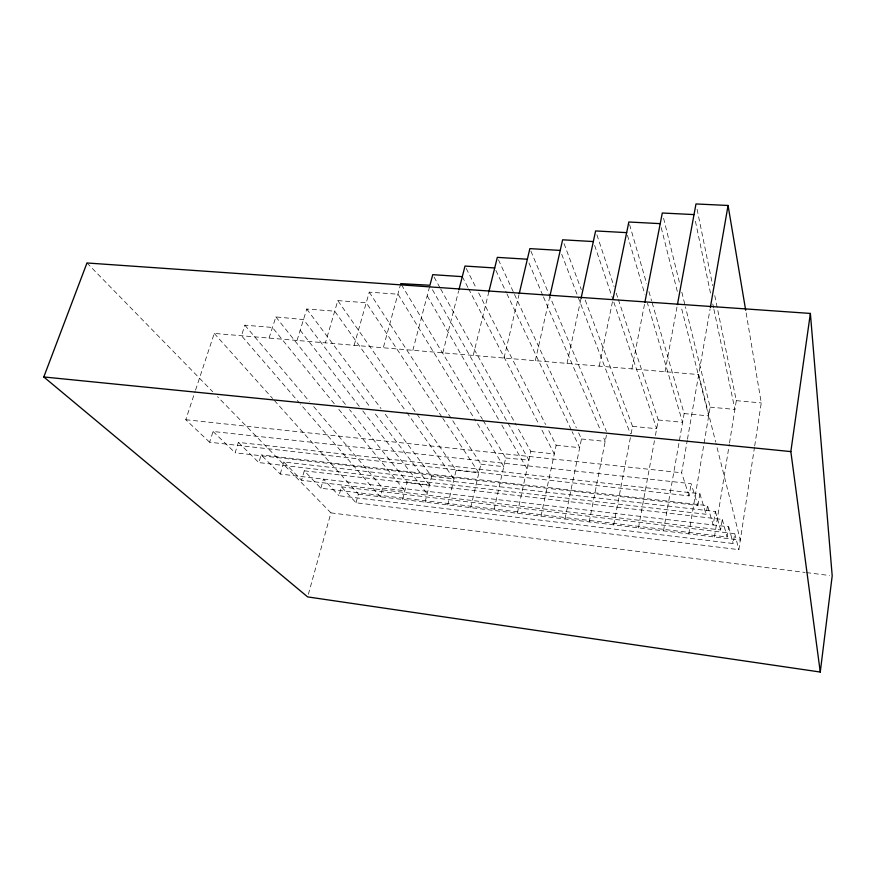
<?xml version="1.0" encoding="UTF-8"?>
<svg xmlns="http://www.w3.org/2000/svg" width="876" height="876" viewBox="0 0 876 876"><rect width="100%" height="100%" fill="white"/><g stroke="black" fill="none" stroke-linecap="round" stroke-linejoin="round"><path stroke-width="0.66" stroke-dasharray="4.38 3.29" d="M341.432 486.837L734.723 533.67L733.19 543.536L338.979 495.728L341.432 486.837L356.006 502.78L738.862 549.657L754.488 447.297M754.696 445.95L761.266 402.916L745.914 311.582M304.279 470.817L722.295 519.424L720.62 529.958L301.552 480.256L304.279 470.817L320.868 488.239L727.124 536.988L728.722 526.794L280.243 474.047L261.168 454.918L258.836 462.583L706.078 514.267L707.501 505.627L261.168 454.918M714.422 536.977L729.303 444.329M729.511 442.982L736.311 400.671L714.367 293.613M280.243 474.047L283.802 461.991L715.385 511.496L713.206 525.02L707.501 505.627M697.92 505.452L699.88 493.714L238.371 442.402L235.14 452.782L697.92 505.452L691.142 483.683L213.076 431.496L209.627 442.227L689.073 495.893L691.142 483.683M688.81 533.889L710.151 407.143L685.415 306.775M689.073 495.893L681.637 472.777L687.244 440.486M687.474 439.139L710.118 308.801M663.493 530.845L684.145 413.582L651.952 302.045M665.048 371.709L677.181 305.91M638.451 527.834L654.449 440.759M655.434 435.405L658.27 419.976L618.357 299.559M613.693 524.855L630.873 435.065M631.114 433.817L632.538 426.349L584.653 298.585M631.903 368.895L644.637 303.6M589.198 521.91L606.444 435.164M517.322 513.259L530.845 451.458L516.928 426.382M599.239 366.113L612.674 300.709M564.976 518.997L581.489 438.975L578.62 432.799M483.18 420.535L505.715 457.973L493.878 510.434M541.018 516.106L556.161 445.238L548.102 429.393M567.046 363.387L581.04 298.497M535.313 360.682L549.723 296.92M470.686 507.653L480.924 464.149L451.885 419.429M504.039 358.032L518.964 294.796M447.735 504.883L456.133 470.292L337.808 300.61L325.401 342.855M473.215 355.415L488.852 291.817M425.035 502.156L431.616 476.402L384.279 412.946M412.848 350.28L429.634 286.452M402.566 499.451L407.165 482.107L349.568 409.629M442.818 352.831L458.597 291.095M400.759 283.627L383.294 347.772M313.739 406.65L382.626 488.129L380.337 496.78L300.227 403.858M356.006 502.78L358.35 494.13L273.531 399.533M308.374 594.289L330.931 512.876L217.533 396.708M320.868 488.239L323.452 479.084L338.979 495.728M354.145 345.297L369.256 292.146L398.011 294.216L473.828 417.732M297.041 340.446L306.753 309.02L334.709 311.177L405.818 411.183M269.074 338.07L275.863 316.915L303.556 319.576L370.647 407.767M334.293 403.792L272.392 327.449L244.864 325.182L241.48 335.727L299.34 402.829M209.627 442.227L185.778 419.724L195.129 391.386M195.556 390.094L214.248 333.417L698.698 374.567L715.681 442.095M337.808 300.61L366.256 302.724L442.084 417.272M736.311 400.671L761.266 402.916M710.151 407.143L734.909 409.42L713.907 309.337M684.145 413.582L708.684 415.881L681.276 307.169M505.715 457.973L528.929 460.152L430.609 286.452M658.27 419.976L682.601 422.309L647.495 303.271M632.538 426.349L656.672 428.703L613.419 300.928M581.489 438.975L605.207 441.394L602.524 435.109M556.161 445.238L579.693 447.68L572.127 431.682M530.845 451.458L554.3 453.943L539.813 426.01M185.778 419.724L681.637 472.777M480.924 464.149L503.864 466.678L474.54 418.903M456.133 470.292L478.876 472.832L442.84 418.399M431.616 476.402L454.02 478.964L406.617 412.289M382.626 488.129L404.8 490.746L337.742 408.041M358.35 494.13L740.319 540.087L716.01 443.42M330.931 512.876L805.099 572.433M806.457 572.597L829.495 575.499M407.165 482.107L429.448 485.074L373.953 412.125M213.076 431.496L235.14 452.782M238.371 442.402L258.836 462.583M86.976 262.975L212.769 391.824M283.802 461.991L301.552 480.256M214.248 333.417L272.622 398.514M244.864 325.182L309.327 401.427M275.863 316.915L346.173 405.369M300.15 330.197L359.467 406.606M362.806 410.91L427.127 493.768M306.753 309.02L381.016 408.577M369.256 292.146L451.151 418.29M401.471 284.799L482.479 419.363M427.269 295.935L499.079 420.338M501.817 425.068L527.122 468.912M434.069 277.068L440.037 287.81M440.694 289.003L516.26 425.178M462.298 276.652L467.97 287.58M468.594 288.795L539.178 424.794M466.24 268.494L476.161 287.996M478.646 292.869L545.617 424.521M495.882 270.432L506.35 292.584M506.93 293.821L571.546 430.455M498.466 259.833L513.927 293.197M514.497 294.435L576.331 427.86M528.962 262.997L542.923 295.661M543.459 296.909L600.378 430.083M530.911 251.138L548.343 292.737M548.869 294.007L606.411 431.419M561.691 254.237L630.381 433.795M564.056 243.637L581.303 289.638M594.64 245.433L612.981 299.636M596.906 234.823L614.076 286.616M616.211 293.088L617.93 298.267M699.88 493.714L706.078 514.267M627.435 235.25L644.791 294.117M629.603 224.628L646.641 283.671M648.919 291.544L651.569 300.731M715.385 511.496L720.62 529.958M722.295 519.424L727.124 536.988M728.722 526.794L733.19 543.536M734.723 533.67L738.862 549.657M661.227 227.618L677.936 293.909M663.603 218.288L679.557 283.003M681.835 292.245L685.087 305.45M695.424 221.256L710.545 293.318M712.79 303.994L713.622 308.002M697.088 209.298L712.725 285.587"/><path stroke-width="1.31" d="M820.264 672.045L832.2 575.839L810.377 313.433L86.976 262.975L43.8 376.965L307.64 596.906L820.264 672.045L790.842 451.589L810.377 313.433M710.348 307.465L728.065 205.466L695.982 203.955L677.433 304.563M644.889 302.264L662.3 213.01L694.022 214.587M612.948 299.373L628.837 222L660.219 223.643M581.04 298.497L595.614 230.935L626.658 232.633M550.019 295.595L562.622 239.805L593.326 241.557M519.271 293.482L529.86 248.62L560.224 250.416M488.852 291.817L497.316 257.369L527.352 259.219M458.936 289.781L465.003 266.052L494.71 267.968M400.759 283.627L429.93 285.258L432.744 274.67L462.298 276.652M43.8 376.965L790.842 451.589M728.065 205.466L745.684 310.235"/></g></svg>
